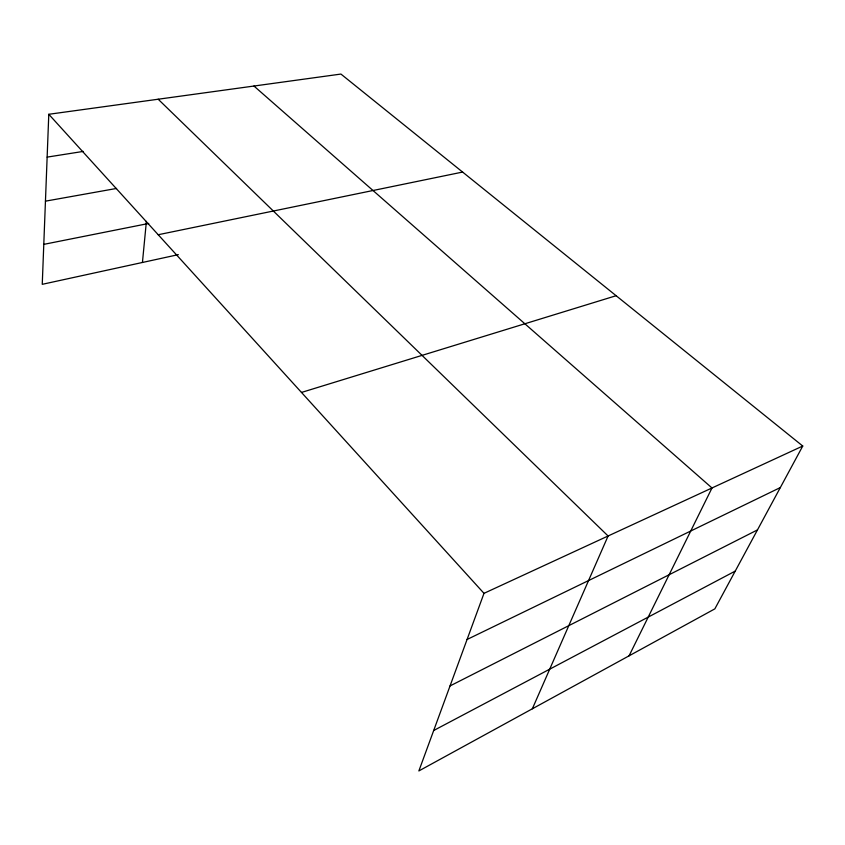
<?xml version="1.0" encoding="UTF-8"?>
<svg xmlns="http://www.w3.org/2000/svg" width="845" height="845" viewBox="0 0 845 845"><rect width="100%" height="100%" fill="white"/><g stroke="black" fill="none" stroke-linecap="round" stroke-linejoin="round"><path stroke-width="1.27" d="M802.75 446.033L483.995 593.338L418.866 770.936L714.849 608.865L802.75 446.033L340.936 74.064L48.788 114.286L42.25 284.321L178.348 254.641M142.435 262.468L146.396 221.369M532.339 708.797L608.094 535.994L158.184 99.224M629.071 655.836L711.997 487.977L253.965 86.042M433.686 730.513L735.245 571.083M450.036 685.929L757.469 529.91M467.074 639.485L780.326 487.565M301.485 392.439L616.121 295.718M158.216 234.73L462.606 172.063M43.792 244.363L148.731 223.45M45.45 201.163L116.547 188.446M47.14 157.117L83.264 151.413M48.788 114.286L483.995 593.338"/></g></svg>
